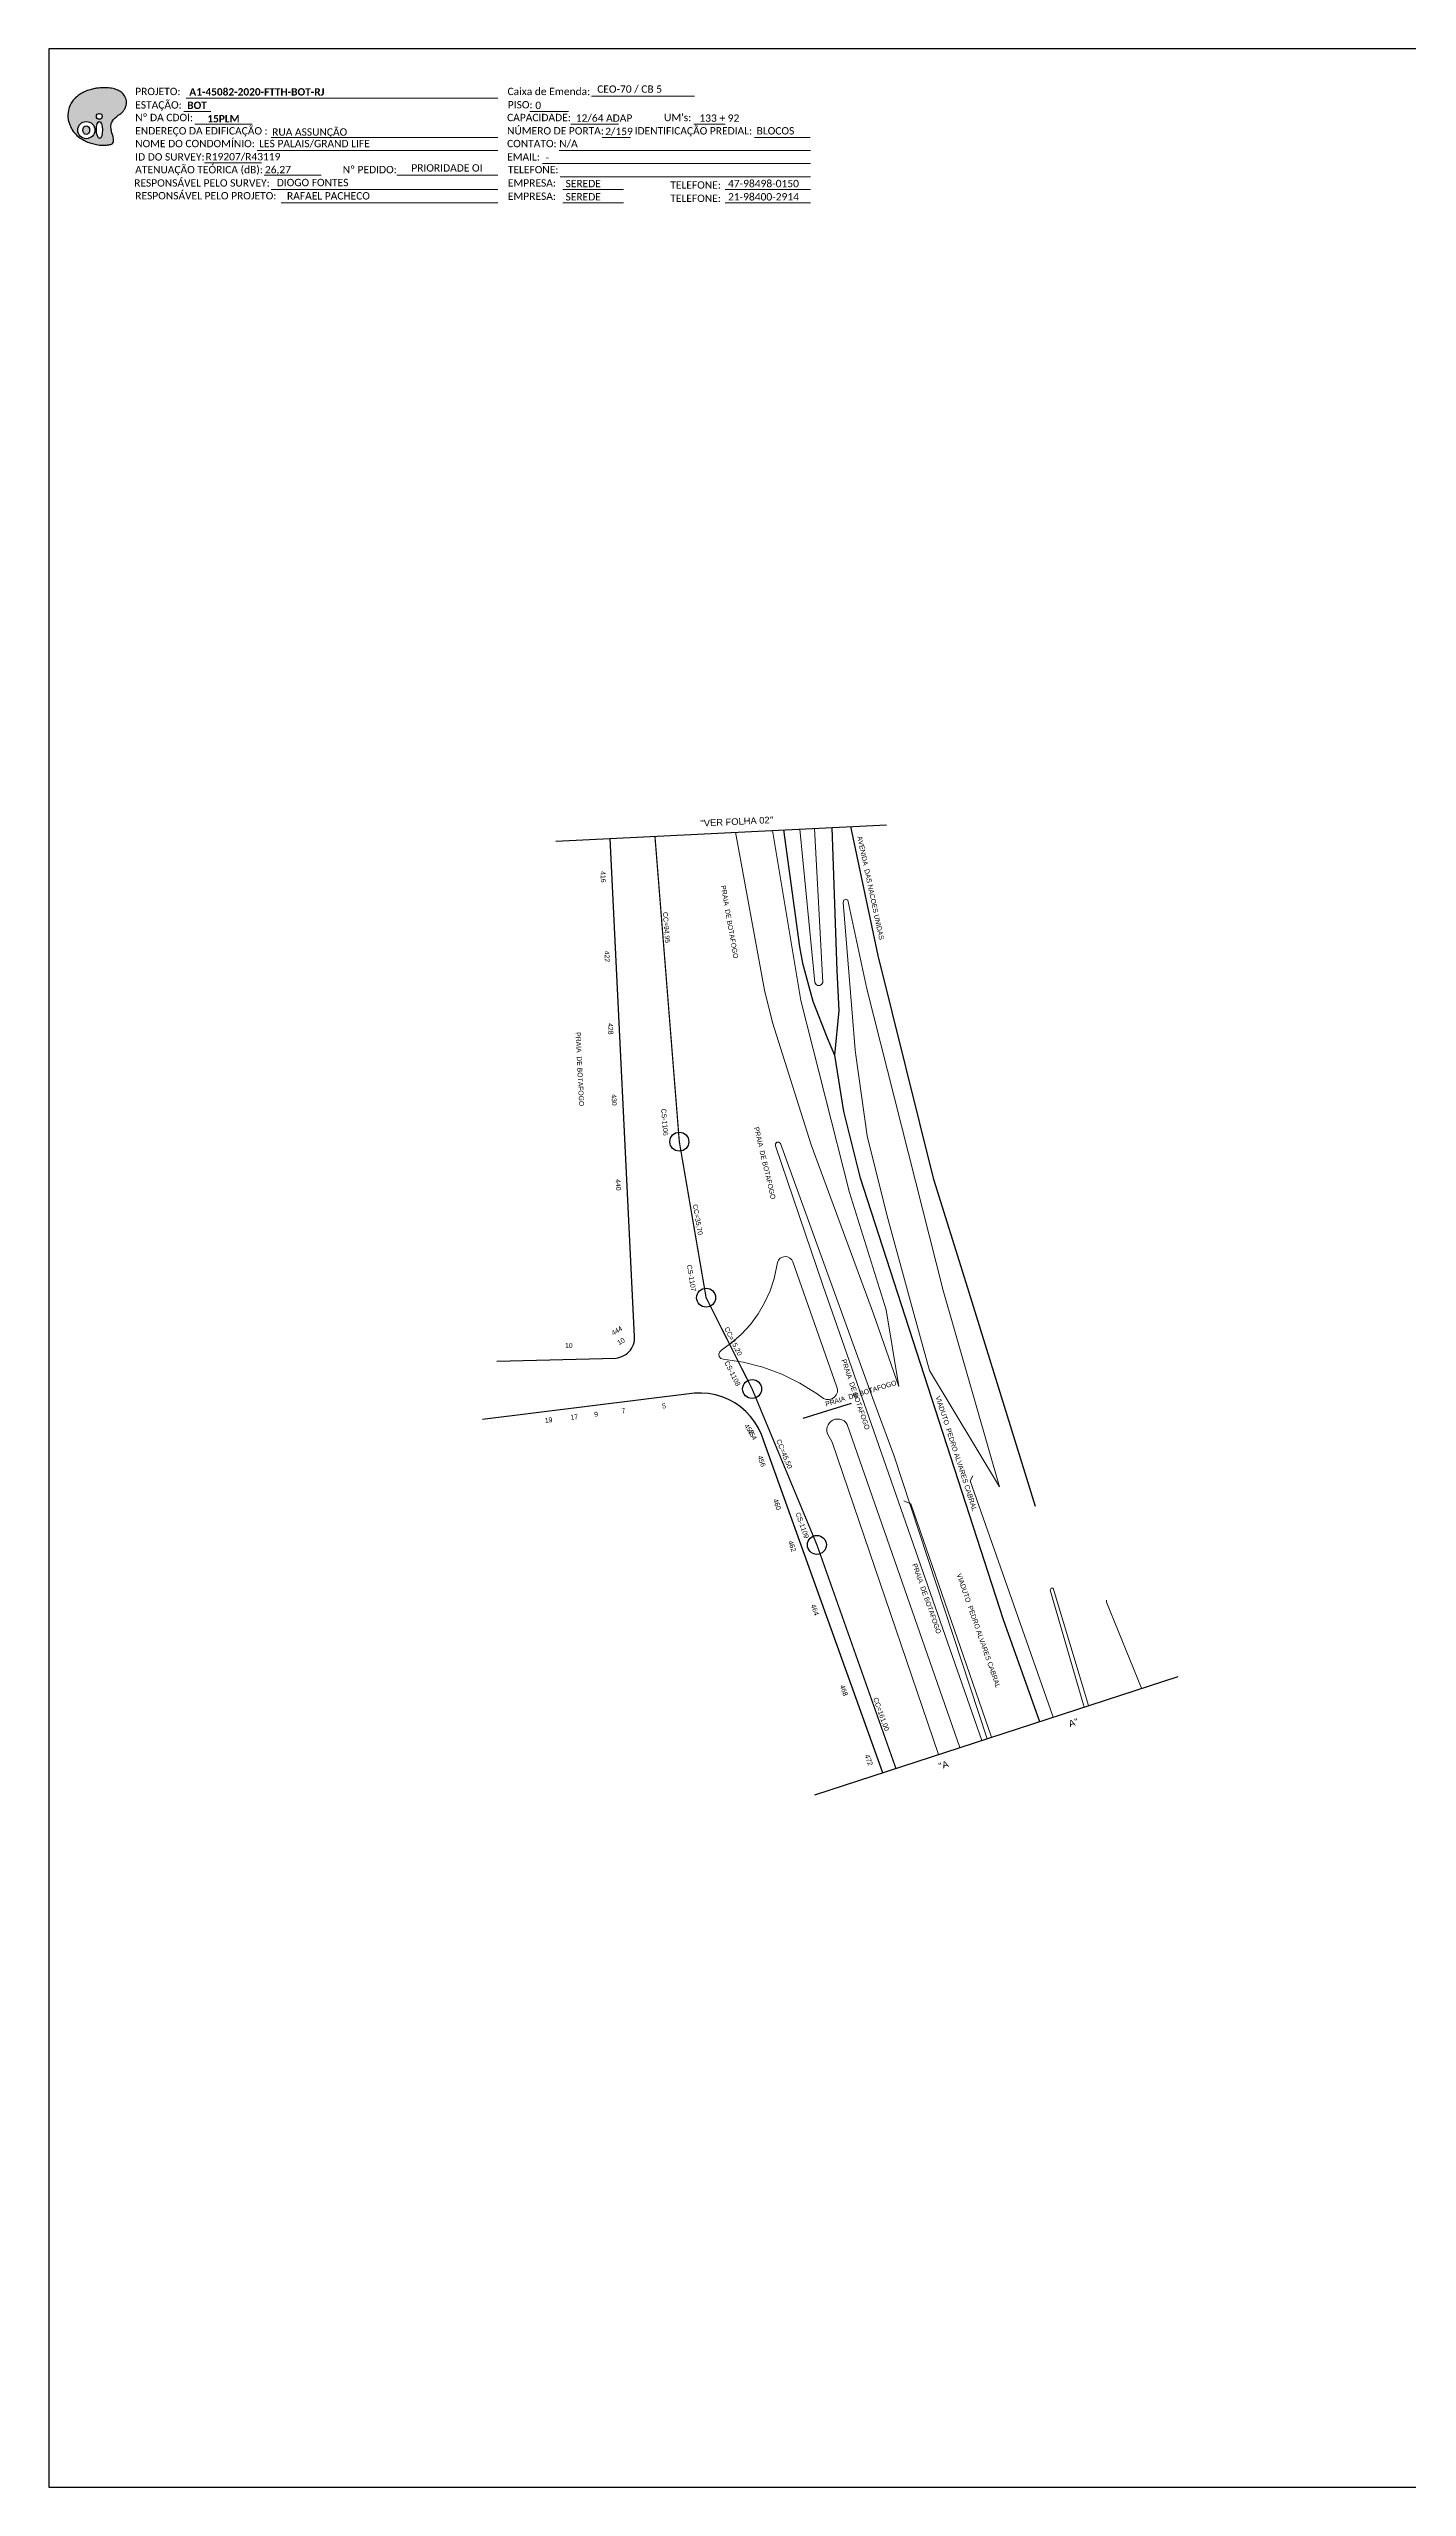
# Model space of a CAD drawing. Header units: inches. Extents: x 10034 to 13570, y 6729 to 9325.
# Drawn here: x 10034 to 10365, y 8731 to 9325 of the extents above; entities that cross this region are included whole.
import ezdxf
from ezdxf.enums import TextEntityAlignment as Align

# ---------------------------------------------------------------- set-up
doc = ezdxf.new("R2010")
doc.units = ezdxf.units.IN
doc.header["$MEASUREMENT"] = 0
for name, color, linetype in [('ALINHAMENTO PREDIAL', 120, 'Continuous'), ('CAIXAS SUB.', 7, 'Continuous'), ('CANTEIRO', 98, 'Continuous'), ('Legenda', 1, 'Continuous'), ('METRAGEM', 7, 'Continuous'), ('NOME LOGRADOURO', 252, 'Continuous'), ('NUMERAÇÃO', 7, 'Continuous'), ('OBRA DE ARTE', 190, 'Continuous')]:
    doc.layers.add(name, color=color, linetype=linetype)
doc.styles.add('ARIAL', font='arial.ttf')
doc.styles.add('WMF-Calibri0', font='CALIBRI.TTF')
doc.styles.add('WMF-Calibri1', font='CALIBRIB.TTF')

# ---------------------------------------------------------------- blocks, each defined once
blk = doc.blocks.new('OI')
h = blk.add_hatch(color=40)
edge = h.paths.add_edge_path()
edge.add_spline(control_points=[(4.35, -0.67), (3.92, -0.99), (3.26, -1.5), (2.81, -2.59), (2.9, -3.5), (3.06, -4.27), (3.31, -4.85), (3.37, -5.39), (3.4, -5.88), (3.2, -6.4), (2.54, -6.61), (1.65, -6.63), (0.55, -6.67), (-0.56, -6.42), (-1.61, -6.14), (-2.77, -5.61), (-3.92, -4.77), (-4.89, -3.7), (-5.34, -2.65), (-5.6, -1.94), (-5.85, -0.96), (-5.71, 0.47), (-5.1, 2.02), (-4.14, 3.02), (-3.3, 3.61), (-2.37, 4.16), (-1.36, 4.44), (-0.56, 4.7), (0.79, 4.85), (2.24, 4.97), (3.79, 4.57), (4.67, 4.21), (5.44, 3.65), (5.76, 2.99), (6.03, 2.21), (6.01, 1.46), (5.72, 0.64), (5.31, 0.08), (4.88, -0.38), (4.51, -0.55), (4.35, -0.67)], knot_values=[0, 0, 0, 0, 1.60434, 2.417191, 3.427595, 4.282808, 4.776746, 5.304182, 5.888771, 6.258406, 6.858137, 7.79129, 8.986195, 10.124242, 11.187857, 12.242908, 13.953784, 15.414161, 16.515391, 17.349188, 17.675853, 19.552021, 21.515531, 22.568638, 23.63245, 24.621084, 25.782718, 26.745347, 27.142653, 29.870543, 31.004649, 31.921532, 32.709589, 33.801391, 34.042471, 35.192333, 35.971461, 36.628871, 37.254359, 37.836911, 37.836911, 37.836911, 37.836911], degree=3, periodic=0)
h.paths.add_polyline_path([(1.13, -0.87, -1), (-0.04, -0.87, -1)], flags=16)
edge = h.paths.add_edge_path(flags=16)
edge.add_ellipse((0.56, -3.59), major_axis=(-0.02, 1.71), ratio=0.361305, start_angle=0, end_angle=360)
h.paths.add_polyline_path([(-0.36, -3.62, -1), (-3.8, -3.62, -1)], flags=16)
edge = h.paths.add_edge_path(flags=0)
edge.add_ellipse((-2.08, -3.62), major_axis=(0, 0.885), ratio=0.758294, start_angle=0, end_angle=360)
at = {"color": 40}
for centre, radius in [((-2.08, -3.62), 1.72), ((0.54, -0.87), 0.587)]:
    blk.add_circle(centre, radius, dxfattribs=at)
blk.add_ellipse((-2.08, -3.62), major_axis=(0, 0.885), ratio=0.758294, start_param=-3.141592653589792, end_param=3.141592653589792, dxfattribs=at)
blk.add_ellipse((0.56, -3.59), major_axis=(-0.02, 1.71), ratio=0.361305, dxfattribs=at)
at = {"color": 40, "start_tangent": (-0.800898, -0.598801), "end_tangent": (-0.800898, -0.598801)}
blk.add_spline([(4.35, -0.67), (3.2, -1.78), (2.9, -2.54), (2.92, -3.55), (3.12, -4.38), (3.28, -4.85), (3.37, -5.37), (3.35, -5.95), (3.2, -6.29), (2.66, -6.55), (1.73, -6.63), (0.54, -6.62), (-0.58, -6.41), (-1.6, -6.11), (-2.56, -5.67), (-3.95, -4.67), (-4.89, -3.56), (-5.37, -2.56), (-5.64, -1.78), (-5.72, -1.46), (-5.63, 0.42), (-4.84, 2.22), (-4.13, 2.99), (-3.27, 3.62), (-2.4, 4.09), (-1.3, 4.47), (-0.37, 4.72), (0.02, 4.77), (2.75, 4.8), (3.85, 4.53), (4.69, 4.16), (5.31, 3.68), (5.85, 2.73), (5.93, 2.5), (5.94, 1.35), (5.67, 0.62), (5.29, 0.08), (4.84, -0.36), (4.35, -0.67)], degree=3, dxfattribs=at)

msp = doc.modelspace()

# ---------------------------------------------------------------- linework, layer by layer
for points in [[(10034.08, 8730.9), (10872.65, 8730.9), (10872.65, 9324.9), (10034.08, 9324.9), (10034.08, 8730.9)], [(10157.7, 9131.88), (10238.26, 9135.87)], [(10220.77, 8899.54), (10309.36, 8928.43)]]:
    msp.add_lwpolyline(points)
at = {"color": 7, "lineweight": 0}
for points in [[(10067.04, 9309.58), (10073.59, 9309.58)], [(10067.56, 9312.86), (10143.53, 9312.86)], [(10151.33, 9309.62), (10160.81, 9309.62)], [(10166.37, 9313.35), (10191.5, 9313.35)], [(10069.7, 9306.51), (10083.65, 9306.51)], [(10088.27, 9303.27), (10143.53, 9303.27)], [(10161.37, 9306.51), (10172.99, 9306.51)], [(10168.96, 9303.27), (10175.9, 9303.27)], [(10191.32, 9306.51), (10198.98, 9306.51)], [(10206.13, 9303.27), (10219.69, 9303.27)], [(10072.02, 9297.1), (10085.97, 9297.1)], [(10084.86, 9300.16), (10143.53, 9300.16)], [(10154.45, 9296.92), (10219.72, 9296.92)], [(10158.49, 9300.16), (10219.72, 9300.16)], [(10086.56, 9294.13), (10100.5, 9294.13)], [(10088.27, 9290.58), (10143.53, 9290.58)], [(10118.89, 9294.14), (10143.38, 9294.14)], [(10119.39, 9294.14), (10143.54, 9294.14)], [(10158.74, 9293.69), (10219.72, 9293.69)], [(10159.35, 9290.58), (10174.14, 9290.58)], [(10198.95, 9290.58), (10219.72, 9290.58)], [(10090.76, 9287.34), (10143.53, 9287.34)], [(10159.35, 9287.34), (10174.14, 9287.34)], [(10198.95, 9287.34), (10219.72, 9287.34)]]:
    msp.add_lwpolyline(points, dxfattribs=at)
at = {"color": 1, "const_width": 0.3}
msp.add_lwpolyline([(10240.57, 8906), (10221.32, 8960.45), (10205.53, 8998.43), (10194.31, 9020.67), (10187.78, 9058.67), (10181.84, 9133.08)], dxfattribs=at)
at = {"layer": 'ALINHAMENTO PREDIAL'}
for points in [[(10143.31, 9005.18), (10172.28, 9005.97), (10172.8, 9006.04), (10173.3, 9006.16), (10173.8, 9006.33), (10174.27, 9006.56), (10174.72, 9006.83), (10175.13, 9007.15), (10175.51, 9007.51), (10175.86, 9007.9), (10176.15, 9008.33), (10176.4, 9008.79), (10176.61, 9009.27), (10176.76, 9009.78), (10176.85, 9010.29), (10176.89, 9011.2), (10170.92, 9132.53)], [(10237.38, 8904.95), (10208.4, 8985.75), (10207.83, 8987.36), (10207.1, 8988.9), (10206.2, 8990.36), (10205.16, 8991.71), (10203.99, 8992.95), (10202.69, 8994.06), (10201.28, 8995.03), (10199.78, 8995.84), (10198.2, 8996.5), (10196.56, 8996.98), (10194.88, 8997.29), (10193.18, 8997.43), (10191.47, 8997.38), (10139.83, 8991.03)]]:
    msp.add_lwpolyline(points, dxfattribs=at)
at = {"layer": 'CAIXAS SUB.', "color": 5}
for centre in [(10187.78, 9058.67), (10194.31, 9020.67), (10205.53, 8998.43), (10221.32, 8960.45)]:
    msp.add_circle(centre, 2.31, dxfattribs=at)
at = {"layer": 'CANTEIRO', "lineweight": 20}
for points in [[(10201.49, 9134.05), (10208.55, 9095.62), (10210.5, 9087.68), (10219.95, 9057.93), (10235.14, 9016.73), (10241.26, 8999)], [(10241.26, 8999), (10238.17, 9017.74), (10229.29, 9046.32), (10217.43, 9093.06), (10210.51, 9134.5)], [(10217.19, 9134.83), (10220.8, 9097.47), (10221.05, 9097.02), (10221.49, 9096.75), (10222, 9096.74), (10222.45, 9096.98), (10222.72, 9097.42), (10220.71, 9135)], [(10248.79, 9002.91), (10265.83, 8974.62), (10252.13, 9022.43), (10233.5, 9095.89), (10228.89, 9117.53), (10228.35, 9117.71), (10227.9, 9117.48), (10227.73, 9116.94), (10230.68, 9081.07), (10230.79, 9079.71), (10233.55, 9060.08), (10238.35, 9040.84), (10244.16, 9019.76), (10248.79, 9002.91)], [(10240.03, 8982.34), (10235.24, 8995.21), (10212.45, 9058.26), (10212.05, 9058.57), (10211.55, 9058.53), (10211.2, 9058.16), (10211.19, 9057.65), (10222.79, 9023.73), (10226.22, 9013.73), (10261.5, 8912.82)], [(10215.48, 9029.37), (10215.19, 9029.9), (10214.74, 9030.33), (10214.18, 9030.6), (10213.56, 9030.69), (10212.95, 9030.58), (10212.4, 9030.28), (10211.96, 9029.83), (10211.69, 9029.27), (10211.57, 9028.44), (10210.89, 9025.34), (10209.89, 9022.34), (10208.58, 9019.45), (10206.98, 9016.72), (10205.11, 9014.16), (10202.97, 9011.82), (10200.6, 9009.72), (10198.03, 9007.87), (10197.64, 9007.52), (10197.43, 9006.95), (10197.53, 9006.35), (10197.92, 9005.88), (10198.49, 9005.67), (10203.37, 9004.97), (10208.15, 9003.75), (10212.77, 9002.05), (10217.19, 8999.87), (10221.36, 8997.25), (10222.89, 8996.13), (10223.57, 8995.88), (10224.29, 8995.85), (10224.99, 8996.04), (10225.59, 8996.44), (10226.04, 8997.01), (10226.3, 8997.68), (10226.33, 8998.41), (10226.13, 8999.11), (10215.48, 9029.37)], [(10256.15, 8911.08), (10228.7, 8989.81), (10228.34, 8990.28), (10227.92, 8990.64), (10227.42, 8990.91), (10226.88, 8991.07), (10226.32, 8991.11), (10225.76, 8991.04), (10225.23, 8990.85), (10224.76, 8990.55), (10224.35, 8990.17), (10224.03, 8989.7), (10223.82, 8989.18), (10223.71, 8988.63), (10223.73, 8988.07), (10223.86, 8987.52)], [(10223.86, 8987.52), (10225.01, 8985.44), (10250.92, 8909.37)], [(10262.8, 8913.24), (10240.03, 8982.34)], [(10287.52, 8921.31), (10278.92, 8949.89), (10278.41, 8949.9), (10278.19, 8949.44), (10286.43, 8920.95)], [(10291.89, 8946.96), (10291.94, 8946.46), (10300.4, 8925.51)]]:
    msp.add_lwpolyline(points, dxfattribs=at)
at = {"layer": 'NOME LOGRADOURO'}
for points in [[(10213.15, 9134.63), (10217.06, 9106.17), (10217.83, 9102.13), (10220.34, 9092.88), (10223.79, 9083.94), (10225.59, 9079.75)], [(10224.96, 9135.21), (10226.14, 9100.29), (10226.69, 9090.59), (10225.59, 9079.75), (10227.77, 9066.03), (10231.78, 9050.13), (10266.72, 8942.3), (10275.59, 8917.41)], [(10274.62, 8969.78), (10257.66, 9024.29), (10249.84, 9049.42), (10236.28, 9104.04), (10229.6, 9135.44)], [(10217.99, 8991.35), (10229.78, 8994.99)]]:
    msp.add_lwpolyline(points, dxfattribs=at)
at = {"layer": 'OBRA DE ARTE', "lineweight": 20}
for points in [[(10259.35, 8977.29), (10258.65, 8976.07), (10278.83, 8918.75), (10278.92, 8918.5)], [(10242.53, 8971.2), (10244.21, 8970.45), (10263.88, 8913.6)]]:
    msp.add_lwpolyline(points, dxfattribs=at)

# ---------------------------------------------------------------- block references
at = {"color": 7, "xscale": 1.213923925163966, "yscale": 1.213923925163726, "zscale": 1.213923925163967, "rotation": 0.1532896023734424}
msp.add_blockref('OI', (10045.75, 9309.49), dxfattribs=at)

# ---------------------------------------------------------------- texts
at = {"color": 7, "lineweight": 0, "style": 'WMF-Calibri0'}
for s, height, p in [('PROJETO:', 1.793, (10055.16, 9313.61)), ('Caixa de Emenda:', 1.7927, (10145.91, 9313.61)), ('ESTAÇÃO:', 1.793, (10055.16, 9310.33)), ('Nº DA CDOI:', 1.7927, (10055.16, 9307.26)), ('CAPACIDADE:', 1.7927, (10145.8, 9307.26)), ('PISO:', 1.793, (10145.98, 9310.37)), ("UM's:", 1.793, (10184.05, 9307.26)), ('ENDEREÇO DA EDIFICAÇÃO :', 1.7927, (10055.16, 9304.02)), ('NOME DO CONDOMÍNIO:', 1.7927, (10055.16, 9300.91)), ('LES PALAIS/GRAND LIFE', 1.7927, (10085.37, 9300.91)), ('CONTATO: N/A', 1.7927, (10145.8, 9300.91)), ('NÚMERO DE PORTA:', 1.7927, (10145.8, 9304.02)), ('IDENTIFICAÇÃO PREDIAL:', 1.7927, (10176.89, 9304.02)), ('BLOCOS', 1.793, (10206.63, 9304.02)), ('ATENUAÇÃO TEÓRICA (dB):', 1.7927, (10055.16, 9294.56)), ('ID DO SURVEY:', 1.7927, (10055.16, 9297.67)), ('26,27', 1.793, (10086.77, 9294.56)), ('Nº PEDIDO:', 1.793, (10105.74, 9294.57)), ('EMAIL:', 1.793, (10145.8, 9297.67)), ('TELEFONE:', 1.793, (10145.99, 9294.56)), ('RESPONSÁVEL PELO SURVEY:', 1.7927, (10054.91, 9291.32)), ('RESPONSÁVEL PELO PROJETO:', 1.7927, (10055.16, 9288.21)), ('EMPRESA:', 1.793, (10145.99, 9291.32)), ('TELEFONE:', 1.793, (10185.59, 9290.82)), ('EMPRESA:', 1.793, (10145.99, 9288.09)), ('TELEFONE:', 1.793, (10185.59, 9287.58))]:
    msp.add_text(s, height=height, dxfattribs=at).set_placement(p)
at = {"color": 7, "linetype": 'Continuous'}
for s, height, style, p in [('A1-45082-2020-FTTH-BOT-RJ', 1.7927, 'WMF-Calibri1', (10068.35, 9313.51)), ('CEO-70 / CB 5', 1.7927, 'WMF-Calibri0', (10167.77, 9314.19)), ('BOT', 1.793, 'WMF-Calibri1', (10067.84, 9310.23)), ('0', 1.79, 'WMF-Calibri0', (10152.68, 9310.22)), ('12/64 ADAP', 1.793, 'WMF-Calibri0', (10162.55, 9307.13)), ('133 + 92', 1.793, 'WMF-Calibri0', (10192.67, 9307.11)), ('RUA ASSUNÇÃO', 1.7927, 'WMF-Calibri0', (10088.54, 9303.73)), ('2/159', 1.793, 'WMF-Calibri0', (10169.71, 9303.87)), ('R19207/R43119', 1.7927, 'WMF-Calibri0', (10072.29, 9297.71)), ('-', 1.79, 'WMF-Calibri0', (10155.15, 9297.52)), ('DIOGO FONTES', 1.7927, 'WMF-Calibri0', (10089.67, 9291.42)), ('SEREDE', 1.793, 'WMF-Calibri0', (10160.05, 9291.17)), ('47-98498-0150', 1.7927, 'WMF-Calibri0', (10199.65, 9291.17)), ('RAFAEL PACHECO', 1.7927, 'WMF-Calibri0', (10092.16, 9288.18)), ('SEREDE', 1.793, 'WMF-Calibri0', (10160.05, 9287.94)), ('21-98400-2914', 1.7927, 'WMF-Calibri0', (10199.65, 9287.94))]:
    msp.add_text(s, height=height, dxfattribs=dict(at, style=style)).set_placement(p)
at = {"color": 7, "linetype": 'Continuous', "style": 'WMF-Calibri1'}
msp.add_text('15PLM', height=1.793, dxfattribs=at).set_placement((10076.67, 9306.97), align=Align.CENTER)
at = {"color": 7, "style": 'WMF-Calibri0'}
msp.add_text('PRIORIDADE OI', height=1.7927, dxfattribs=at).set_placement((10122.46, 9294.98))
at = {"layer": 'CAIXAS SUB.', "color": 5, "style": 'ARIAL'}
for s, rotation, p in [('CS-1106', 274.56333, (10183.37, 9066.68)), ('CS-1107', 279.74927, (10189.61, 9028.6)), ('CS-1108', 296.77201, (10198.72, 9004.88)), ('CS-1109', 289.73157, (10216.08, 8968.12))]:
    msp.add_text(s, height=1.2, rotation=rotation, dxfattribs=at).set_placement(p)
at = {"layer": 'Legenda', "color": 7, "style": 'ARIAL'}
for s, rotation, p in [("''VER FOLHA 02''", 2.83688, (10201.77, 9136.66)), ("''A                                                 A''", 18.06321, (10268.02, 8911.99))]:
    msp.add_text(s, height=1.6278, rotation=rotation, dxfattribs=at).set_placement(p, align=Align.MIDDLE_CENTER)
at = {"layer": 'METRAGEM', "color": 3, "style": 'ARIAL'}
for s, rotation, p in [('CC=94,95', 274.56333, (10183.76, 9114.57)), ('CC=35,70', 279.74927, (10191.05, 9043.33)), ('CC=15,20', 296.77201, (10198.69, 9013.16)), ('CC=45,50', 292.56248, (10211.36, 8985.88)), ('CC=161,00', 289.47773, (10235.02, 8923.04))]:
    msp.add_text(s, height=1.2, rotation=rotation, dxfattribs=at).set_placement(p)
at = {"layer": 'NOME LOGRADOURO'}
for s, rotation, p in [('AVENIDA  DAS NACOES UNIDAS', 282.01432, (10231.15, 9132.96)), ('PRAIA  DE BOTAFOGO', 279.98501, (10197.88, 9120.99)), ('PRAIA  DE BOTAFOGO', 272.81767, (10162.49, 9085.31)), ('PRAIA  DE BOTAFOGO', 283.30831, (10205.98, 9062.1)), ('PRAIA  DE BOTAFOGO', 289.02, (10227.24, 9005.44)), ('PRAIA  DE BOTAFOGO', 17.15733, (10223.59, 8994.13)), ('VIADUTO  PEDRO ALVARES CABRAL', 287.95394, (10250.2, 8996.52)), ('PRAIA  DE BOTAFOGO', 289.3819, (10244.53, 8955.68)), ('VIADUTO  PEDRO ALVARES CABRAL', 289.15977, (10255.34, 8953.23))]:
    msp.add_text(s, height=1.2, rotation=rotation, dxfattribs=at).set_placement(p)
at = {"layer": 'NUMERAÇÃO'}
for s, rotation, p in [('416', 272.77345, (10168.56, 9124.54)), ('416', 272.77345, (10168.56, 9124.54)), ('422', 272.77345, (10169.52, 9105.16)), ('428', 272.77345, (10170.38, 9087.51)), ('430', 272.77345, (10171.24, 9070.19)), ('440', 272.77345, (10172.25, 9049.5)), ('444', 30.97886, (10171.67, 9011.41)), ('10', 1.56021, (10159.94, 9008.39)), ('10', 30.97886, (10173.08, 9009.05)), ('7', 7.00923, (10173.75, 8992.43)), ('5', 7.00923, (10183.67, 8993.65)), ('19', 7.00923, (10155.08, 8990.14)), ('17', 7.00923, (10161.31, 8990.9)), ('9', 7.00923, (10167.11, 8991.62)), ('452', 307.58335, (10203.5, 8989.36)), ('454', 301.62168, (10204.31, 8988.19)), ('456', 289.70479, (10206.82, 8981.95)), ('460', 289.70479, (10210.6, 8971.43)), ('460', 289.70479, (10210.6, 8971.43)), ('462', 289.70479, (10214.26, 8961.24)), ('462', 289.70479, (10214.26, 8961.24)), ('464', 289.70479, (10219.82, 8945.72)), ('468', 289.70479, (10226.87, 8926.11)), ('472', 289.70479, (10232.94, 8909.17))]:
    msp.add_text(s, height=1.2, rotation=rotation, dxfattribs=at).set_placement(p)

doc.saveas('drawing.dxf')
